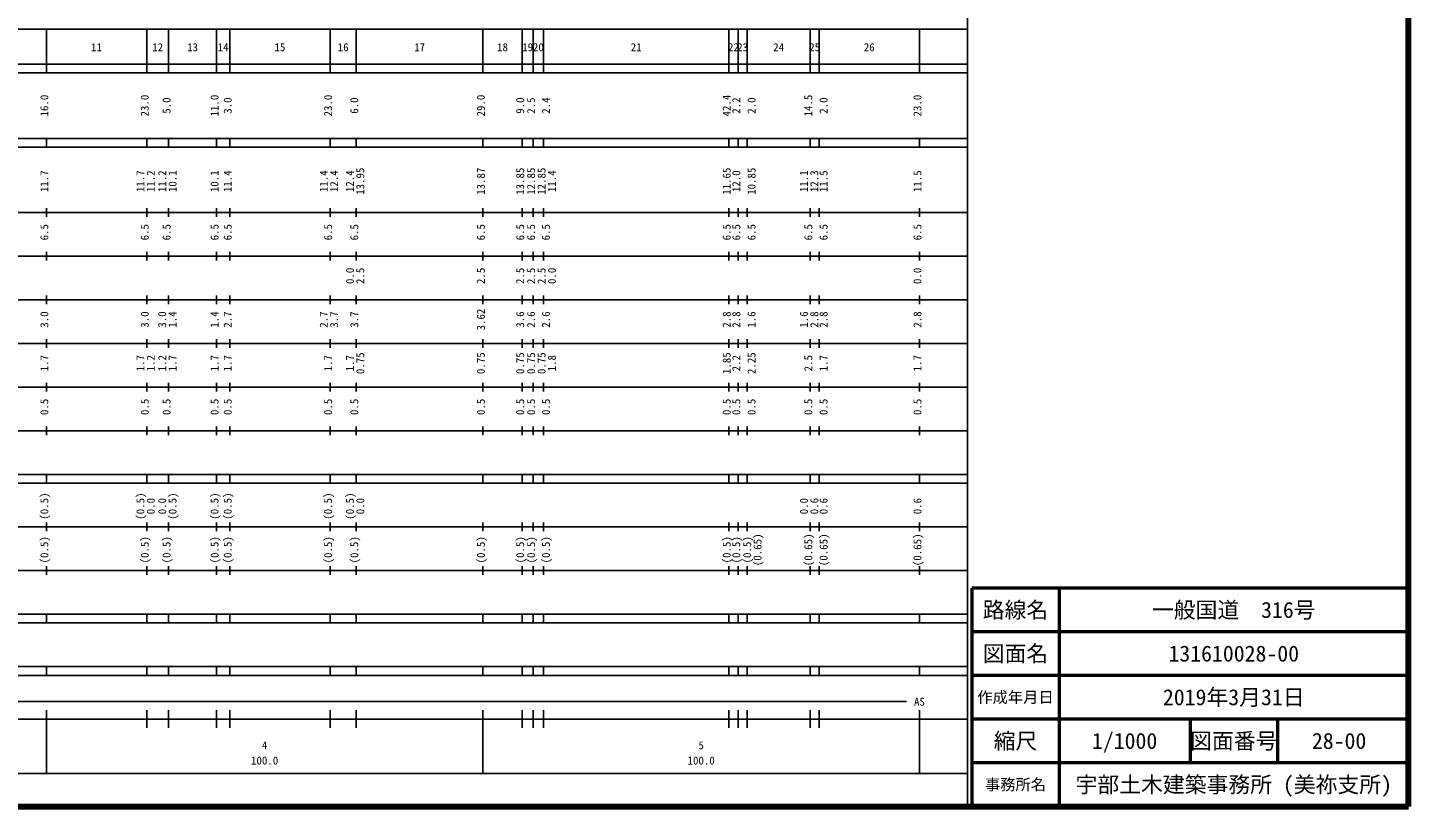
# Model space of a CAD drawing. Units: millimetres on the paper, enlarged 1000 times. Extents: x 40000 to 680000, y 20000 to 380000.
# Drawn here: x 363711 to 680000, y 20000 to 198357 of the extents above; entities that cross this region are included whole.
import ezdxf
from ezdxf.enums import TextEntityAlignment as Align

# ---------------------------------------------------------------- set-up
doc = ezdxf.new("R2010")
doc.units = ezdxf.units.MM
doc.header["$LTSCALE"] = 1000
doc.layers.add('作業ﾚｲﾔ1', color=7, linetype='Continuous', lineweight=25)
doc.styles.add('ＭＳ ゴシック', font='')
doc.styles.get('ＭＳ ゴシック').set_extended_font_data('MS Gothic')

msp = doc.modelspace()

# ---------------------------------------------------------------- linework, layer by layer
at = {"layer": '作業ﾚｲﾔ1', "lineweight": 140}
for p, q in [((680000, 20000), (680000, 380000)), ((40000, 20000), (680000, 20000))]:
    msp.add_line(p, q, dxfattribs=at)
at = {"layer": '作業ﾚｲﾔ1'}
for p, q in [((579000, 20000), (579000, 370000)), ((68000, 198000), (579000, 198000)), ((368000, 188000), (368000, 198000)), ((391000, 188000), (391000, 198000)), ((396000, 188000), (396000, 198000)), ((407000, 188000), (407000, 198000)), ((410000, 188000), (410000, 198000)), ((433000, 188000), (433000, 198000)), ((439000, 188000), (439000, 198000)), ((468000, 188000), (468000, 198000)), ((477000, 188000), (477000, 198000)), ((479500, 188000), (479500, 198000)), ((481900, 188000), (481900, 198000)), ((524300, 188000), (524300, 198000)), ((526500, 188000), (526500, 198000)), ((528500, 188000), (528500, 198000)), ((543000, 188000), (543000, 198000)), ((545000, 188000), (545000, 198000)), ((568000, 188000), (568000, 198000)), ((40000, 190000), (579000, 190000)), ((40000, 188000), (579000, 188000)), ((40000, 173000), (579000, 173000)), ((40000, 171000), (579000, 171000)), ((368000, 171000), (368000, 173000)), ((391000, 171000), (391000, 173000)), ((396000, 171000), (396000, 173000)), ((407000, 171000), (407000, 173000)), ((410000, 171000), (410000, 173000)), ((433000, 171000), (433000, 173000)), ((439000, 171000), (439000, 173000)), ((468000, 171000), (468000, 173000)), ((477000, 171000), (477000, 173000)), ((479500, 171000), (479500, 173000)), ((481900, 171000), (481900, 173000)), ((524300, 171000), (524300, 173000)), ((526500, 171000), (526500, 173000)), ((528500, 171000), (528500, 173000)), ((543000, 171000), (543000, 173000)), ((545000, 171000), (545000, 173000)), ((568000, 171000), (568000, 173000)), ((40000, 156000), (579000, 156000)), ((368000, 155000), (368000, 157000)), ((391000, 155000), (391000, 157000)), ((396000, 155000), (396000, 157000)), ((407000, 155000), (407000, 157000)), ((410000, 155000), (410000, 157000)), ((433000, 155000), (433000, 157000)), ((439000, 155000), (439000, 157000)), ((468000, 155000), (468000, 157000)), ((477000, 155000), (477000, 157000)), ((479500, 155000), (479500, 157000)), ((481900, 155000), (481900, 157000)), ((524300, 155000), (524300, 157000)), ((526500, 155000), (526500, 157000)), ((528500, 155000), (528500, 157000)), ((543000, 155000), (543000, 157000)), ((545000, 155000), (545000, 157000)), ((568000, 155000), (568000, 157000)), ((46000, 146000), (579000, 146000)), ((368000, 145000), (368000, 147000)), ((391000, 145000), (391000, 147000)), ((396000, 145000), (396000, 147000)), ((407000, 145000), (407000, 147000)), ((410000, 145000), (410000, 147000)), ((433000, 145000), (433000, 147000)), ((439000, 145000), (439000, 147000)), ((468000, 145000), (468000, 147000)), ((477000, 145000), (477000, 147000)), ((479500, 145000), (479500, 147000)), ((481900, 145000), (481900, 147000)), ((524300, 145000), (524300, 147000)), ((526500, 145000), (526500, 147000)), ((528500, 145000), (528500, 147000)), ((543000, 145000), (543000, 147000)), ((545000, 145000), (545000, 147000)), ((568000, 145000), (568000, 147000)), ((368000, 135000), (368000, 137000)), ((391000, 135000), (391000, 137000)), ((396000, 135000), (396000, 137000)), ((407000, 135000), (407000, 137000)), ((410000, 135000), (410000, 137000)), ((433000, 135000), (433000, 137000)), ((439000, 135000), (439000, 137000)), ((468000, 135000), (468000, 137000)), ((477000, 135000), (477000, 137000)), ((479500, 135000), (479500, 137000)), ((481900, 135000), (481900, 137000)), ((524300, 135000), (524300, 137000)), ((526500, 135000), (526500, 137000)), ((528500, 135000), (528500, 137000)), ((543000, 135000), (543000, 137000)), ((545000, 135000), (545000, 137000)), ((568000, 135000), (568000, 137000)), ((52000, 136000), (579000, 136000)), ((368000, 125000), (368000, 127000)), ((391000, 125000), (391000, 127000)), ((396000, 125000), (396000, 127000)), ((407000, 125000), (407000, 127000)), ((410000, 125000), (410000, 127000)), ((433000, 125000), (433000, 127000)), ((439000, 125000), (439000, 127000)), ((468000, 125000), (468000, 127000)), ((477000, 125000), (477000, 127000)), ((479500, 125000), (479500, 127000)), ((481900, 125000), (481900, 127000)), ((524300, 125000), (524300, 127000)), ((526500, 125000), (526500, 127000)), ((528500, 125000), (528500, 127000)), ((543000, 125000), (543000, 127000)), ((545000, 125000), (545000, 127000)), ((568000, 125000), (568000, 127000)), ((46000, 126000), (579000, 126000)), ((52000, 116000), (579000, 116000)), ((368000, 115000), (368000, 117000)), ((391000, 115000), (391000, 117000)), ((396000, 115000), (396000, 117000)), ((407000, 115000), (407000, 117000)), ((410000, 115000), (410000, 117000)), ((433000, 115000), (433000, 117000)), ((439000, 115000), (439000, 117000)), ((468000, 115000), (468000, 117000)), ((477000, 115000), (477000, 117000)), ((479500, 115000), (479500, 117000)), ((481900, 115000), (481900, 117000)), ((524300, 115000), (524300, 117000)), ((526500, 115000), (526500, 117000)), ((528500, 115000), (528500, 117000)), ((543000, 115000), (543000, 117000)), ((545000, 115000), (545000, 117000)), ((568000, 115000), (568000, 117000)), ((46000, 106000), (579000, 106000)), ((368000, 105000), (368000, 107000)), ((391000, 105000), (391000, 107000)), ((396000, 105000), (396000, 107000)), ((407000, 105000), (407000, 107000)), ((410000, 105000), (410000, 107000)), ((433000, 105000), (433000, 107000)), ((439000, 105000), (439000, 107000)), ((468000, 105000), (468000, 107000)), ((477000, 105000), (477000, 107000)), ((479500, 105000), (479500, 107000)), ((481900, 105000), (481900, 107000)), ((524300, 105000), (524300, 107000)), ((526500, 105000), (526500, 107000)), ((528500, 105000), (528500, 107000)), ((543000, 105000), (543000, 107000)), ((545000, 105000), (545000, 107000)), ((568000, 105000), (568000, 107000)), ((40000, 96000), (579000, 96000)), ((368000, 94000), (368000, 96000)), ((391000, 94000), (391000, 96000)), ((396000, 94000), (396000, 96000)), ((407000, 94000), (407000, 96000)), ((410000, 94000), (410000, 96000)), ((433000, 94000), (433000, 96000)), ((439000, 94000), (439000, 96000)), ((468000, 94000), (468000, 96000)), ((477000, 94000), (477000, 96000)), ((479500, 94000), (479500, 96000)), ((481900, 94000), (481900, 96000)), ((524300, 94000), (524300, 96000)), ((526500, 94000), (526500, 96000)), ((528500, 94000), (528500, 96000)), ((543000, 94000), (543000, 96000)), ((545000, 94000), (545000, 96000)), ((568000, 94000), (568000, 96000)), ((40000, 94000), (579000, 94000)), ((49000, 84000), (579000, 84000)), ((368000, 83000), (368000, 85000)), ((391000, 83000), (391000, 85000)), ((396000, 83000), (396000, 85000)), ((407000, 83000), (407000, 85000)), ((410000, 83000), (410000, 85000)), ((433000, 83000), (433000, 85000)), ((439000, 83000), (439000, 85000)), ((468000, 83000), (468000, 85000)), ((477000, 83000), (477000, 85000)), ((479500, 83000), (479500, 85000)), ((481900, 83000), (481900, 85000)), ((524300, 83000), (524300, 85000)), ((526500, 83000), (526500, 85000)), ((528500, 83000), (528500, 85000)), ((543000, 83000), (543000, 85000)), ((545000, 83000), (545000, 85000)), ((568000, 83000), (568000, 85000)), ((40000, 74000), (579000, 74000)), ((368000, 73000), (368000, 75000)), ((391000, 73000), (391000, 75000)), ((396000, 73000), (396000, 75000)), ((407000, 73000), (407000, 75000)), ((410000, 73000), (410000, 75000)), ((433000, 73000), (433000, 75000)), ((439000, 73000), (439000, 75000)), ((468000, 73000), (468000, 75000)), ((477000, 73000), (477000, 75000)), ((479500, 73000), (479500, 75000)), ((481900, 73000), (481900, 75000)), ((524300, 73000), (524300, 75000)), ((526500, 73000), (526500, 75000)), ((528500, 73000), (528500, 75000)), ((543000, 73000), (543000, 75000)), ((545000, 73000), (545000, 75000)), ((568000, 73000), (568000, 75000)), ((40000, 64000), (579000, 64000)), ((368000, 62000), (368000, 64000)), ((391000, 62000), (391000, 64000)), ((396000, 62000), (396000, 64000)), ((407000, 62000), (407000, 64000)), ((410000, 62000), (410000, 64000)), ((433000, 62000), (433000, 64000)), ((439000, 62000), (439000, 64000)), ((468000, 62000), (468000, 64000)), ((477000, 62000), (477000, 64000)), ((479500, 62000), (479500, 64000)), ((481900, 62000), (481900, 64000)), ((524300, 62000), (524300, 64000)), ((526500, 62000), (526500, 64000)), ((528500, 62000), (528500, 64000)), ((543000, 62000), (543000, 64000)), ((545000, 62000), (545000, 64000)), ((568000, 62000), (568000, 64000)), ((40000, 62000), (579000, 62000)), ((40000, 52000), (579000, 52000)), ((368000, 50000), (368000, 52000)), ((391000, 50000), (391000, 52000)), ((396000, 50000), (396000, 52000)), ((407000, 50000), (407000, 52000)), ((410000, 50000), (410000, 52000)), ((433000, 50000), (433000, 52000)), ((439000, 50000), (439000, 52000)), ((468000, 50000), (468000, 52000)), ((477000, 50000), (477000, 52000)), ((479500, 50000), (479500, 52000)), ((481900, 50000), (481900, 52000)), ((524300, 50000), (524300, 52000)), ((526500, 50000), (526500, 52000)), ((528500, 50000), (528500, 52000)), ((543000, 50000), (543000, 52000)), ((545000, 50000), (545000, 52000)), ((568000, 50000), (568000, 52000)), ((40000, 50000), (579000, 50000)), ((71000, 44000), (565000, 44000)), ((368000, 27500), (368000, 42000)), ((391000, 38000), (391000, 42000)), ((396000, 38000), (396000, 42000)), ((407000, 38000), (407000, 42000)), ((410000, 38000), (410000, 42000)), ((433000, 38000), (433000, 42000)), ((439000, 38000), (439000, 42000)), ((468000, 27500), (468000, 42000)), ((477000, 38000), (477000, 42000)), ((479500, 38000), (479500, 42000)), ((481900, 38000), (481900, 42000)), ((524300, 38000), (524300, 42000)), ((526500, 38000), (526500, 42000)), ((528500, 38000), (528500, 42000)), ((543000, 38000), (543000, 42000)), ((545000, 38000), (545000, 42000)), ((568000, 27500), (568000, 42000)), ((40000, 40000), (579000, 40000)), ((68000, 27500), (579000, 27500))]:
    msp.add_line(p, q, dxfattribs=at)
at = {"layer": '作業ﾚｲﾔ1', "lineweight": 50}
for p, q in [((680000, 70000), (580000, 70000)), ((580000, 70000), (580000, 20000)), ((600000, 70000), (600000, 20000)), ((680000, 60000), (580000, 60000)), ((680000, 50000), (580000, 50000)), ((680000, 40000), (580000, 40000)), ((630000, 40000), (630000, 30000)), ((650000, 40000), (650000, 30000)), ((680000, 30000), (580000, 30000))]:
    msp.add_line(p, q, dxfattribs=at)

# ---------------------------------------------------------------- texts
at = {"layer": '作業ﾚｲﾔ1', "style": 'ＭＳ ゴシック'}
for s, p in [('11', (379500, 192405)), ('12', (393500, 192405)), ('13', (401500, 192405)), ('14', (408500, 192405)), ('15', (421500, 192405)), ('16', (436000, 192405)), ('17', (453500, 192405)), ('18', (472500, 192405)), ('19', (478250, 192405)), ('20', (480700, 192405)), ('21', (503100, 192405)), ('22', (525400, 192405)), ('23', (527500, 192405)), ('24', (535750, 192405)), ('25', (544000, 192405)), ('26', (556500, 192405)), ('AS', (568000, 42500)), ('4', (418000, 32523)), ('5', (518000, 32523)), ('100.0', (418000, 29033)), ('100.0', (518000, 29033))]:
    msp.add_text(s, height=1833, dxfattribs=at).set_placement(p, align=Align.BOTTOM_CENTER)
for s, p in [('16.0', (369000, 180500)), ('23.0', (392000, 180500)), ('5.0', (397000, 180500)), ('11.0', (408000, 180500)), ('3.0', (411000, 180500)), ('23.0', (434000, 180500)), ('6.0', (440000, 180500)), ('29.0', (469000, 180500)), ('9.0', (478000, 180500)), ('2.5', (480500, 180500)), ('2.4', (483900, 180500)), ('42.4', (525300, 180500)), ('2.2', (527500, 180500)), ('2.0', (531000, 180500)), ('14.5', (544000, 180500)), ('2.0', (547500, 180500)), ('23.0', (569000, 180500)), ('11.7', (369000, 163174)), ('11.7', (391000, 163174)), ('11.2', (393370, 163174)), ('11.2', (396000, 163174)), ('10.1', (398370, 163174)), ('10.1', (408000, 163174)), ('11.4', (411000, 163174)), ('11.4', (433000, 163174)), ('12.4', (435370, 163174)), ('12.4', (439000, 163174)), ('13.95', (441370, 163174)), ('13.87', (469000, 163174)), ('13.85', (478000, 163174)), ('12.85', (480500, 163174)), ('12.85', (482900, 163174)), ('11.4', (485270, 163174)), ('11.65', (525300, 163174)), ('12.0', (527500, 163174)), ('10.85', (531000, 163174)), ('11.1', (543000, 163174)), ('12.3', (545370, 163174)), ('11.5', (547500, 163174)), ('11.5', (569000, 163174)), ('6.5', (369000, 151500)), ('6.5', (392000, 151500)), ('6.5', (397000, 151500)), ('6.5', (408000, 151500)), ('6.5', (411000, 151500)), ('6.5', (434000, 151500)), ('6.5', (440000, 151500)), ('6.5', (469000, 151500)), ('6.5', (478000, 151500)), ('6.5', (480500, 151500)), ('6.5', (483900, 151500)), ('6.5', (525300, 151500)), ('6.5', (527500, 151500)), ('6.5', (531000, 151500)), ('6.5', (544000, 151500)), ('6.5', (547500, 151500)), ('6.5', (569000, 151500)), ('0.0', (439000, 141500)), ('2.5', (441370, 141500)), ('2.5', (469000, 141500)), ('2.5', (478000, 141500)), ('2.5', (480500, 141500)), ('2.5', (482900, 141500)), ('0.0', (485270, 141500)), ('0.0', (569000, 141500)), ('3.0', (369000, 131500)), ('3.0', (392000, 131500)), ('3.0', (396000, 131500)), ('1.4', (398370, 131500)), ('1.4', (408000, 131500)), ('2.7', (411000, 131500)), ('2.7', (433000, 131500)), ('3.7', (435370, 131500)), ('3.7', (440000, 131500)), ('3.62', (469000, 131500)), ('3.6', (478000, 131500)), ('2.6', (480500, 131500)), ('2.6', (483900, 131500)), ('2.8', (525300, 131500)), ('2.8', (527500, 131500)), ('1.6', (531000, 131500)), ('1.6', (543000, 131500)), ('2.8', (545370, 131500)), ('2.8', (547500, 131500)), ('2.8', (569000, 131500)), ('0.75', (441370, 121500)), ('0.75', (469000, 121500)), ('0.75', (478000, 121500)), ('0.75', (480500, 121500)), ('0.75', (482900, 121500)), ('1.85', (525300, 121500)), ('2.25', (531000, 121500)), ('1.7', (369000, 121500)), ('1.7', (391000, 121500)), ('1.2', (393370, 121500)), ('1.2', (396000, 121500)), ('1.7', (398370, 121500)), ('1.7', (408000, 121500)), ('1.7', (411000, 121500)), ('1.7', (434000, 121500)), ('1.7', (439000, 121500)), ('1.8', (485270, 121500)), ('2.2', (527500, 121500)), ('2.5', (544000, 121500)), ('1.7', (547500, 121500)), ('1.7', (569000, 121500)), ('0.5', (369000, 111500)), ('0.5', (392000, 111500)), ('0.5', (397000, 111500)), ('0.5', (408000, 111500)), ('0.5', (411000, 111500)), ('0.5', (434000, 111500)), ('0.5', (440000, 111500)), ('0.5', (469000, 111500)), ('0.5', (478000, 111500)), ('0.5', (480500, 111500)), ('0.5', (483900, 111500)), ('0.5', (525300, 111500)), ('0.5', (527500, 111500)), ('0.5', (531000, 111500)), ('0.5', (544000, 111500)), ('0.5', (547500, 111500)), ('0.5', (569000, 111500)), ('(0.5)', (369000, 88764)), ('(0.5)', (391000, 88764)), ('0.0', (393370, 88764)), ('0.0', (396000, 88764)), ('(0.5)', (398370, 88764)), ('(0.5)', (408000, 88764)), ('(0.5)', (411000, 88764)), ('(0.5)', (434000, 88764)), ('(0.5)', (439000, 88764)), ('0.0', (441370, 88764)), ('0.0', (543000, 88764)), ('0.6', (545370, 88764)), ('0.6', (547500, 88764)), ('0.6', (569000, 88764)), ('(0.5)', (369000, 78764)), ('(0.5)', (392000, 78764)), ('(0.5)', (397000, 78764)), ('(0.5)', (408000, 78764)), ('(0.5)', (411000, 78764)), ('(0.5)', (434000, 78764)), ('(0.5)', (440000, 78764)), ('(0.5)', (469000, 78764)), ('(0.5)', (478000, 78764)), ('(0.5)', (480500, 78764)), ('(0.5)', (483900, 78764)), ('(0.5)', (525300, 78764)), ('(0.5)', (527500, 78764)), ('(0.5)', (530000, 78764)), ('(0.65)', (532370, 78764)), ('(0.65)', (544000, 78764)), ('(0.65)', (547500, 78764)), ('(0.65)', (569000, 78764))]:
    msp.add_text(s, height=1833, rotation=90, dxfattribs=at).set_placement(p, align=Align.BOTTOM_CENTER)
for s, height, p in [('路線名', 3666, (590000, 65000)), ('路線名', 3666, (590000, 65000)), ('一般国道\u3000316号', 3666, (640000, 65000)), ('図面名', 3666, (590000, 55000)), ('図面名', 3666, (590000, 55000)), ('131610028-00', 3666, (640000, 55000)), ('作成年月日', 2566, (590000, 45000)), ('作成年月日', 2566, (590000, 45000)), ('2019年3月31日', 3666, (640000, 45000)), ('縮尺', 3666, (590000, 35000)), ('縮尺', 3666, (590000, 35000)), ('1/1000', 3666, (615000, 35000)), ('図面番号', 3666, (640000, 35000)), ('図面番号', 3666, (640000, 35000)), ('28-00', 3666, (664125, 35000)), ('事務所名', 2566, (590000, 25000)), ('事務所名', 2566, (590000, 25000)), ('宇部土木建築事務所 (美祢支所)', 3666, (640000, 25000))]:
    msp.add_text(s, height=height, dxfattribs=at).set_placement(p, align=Align.MIDDLE_CENTER)

doc.saveas('drawing.dxf')
